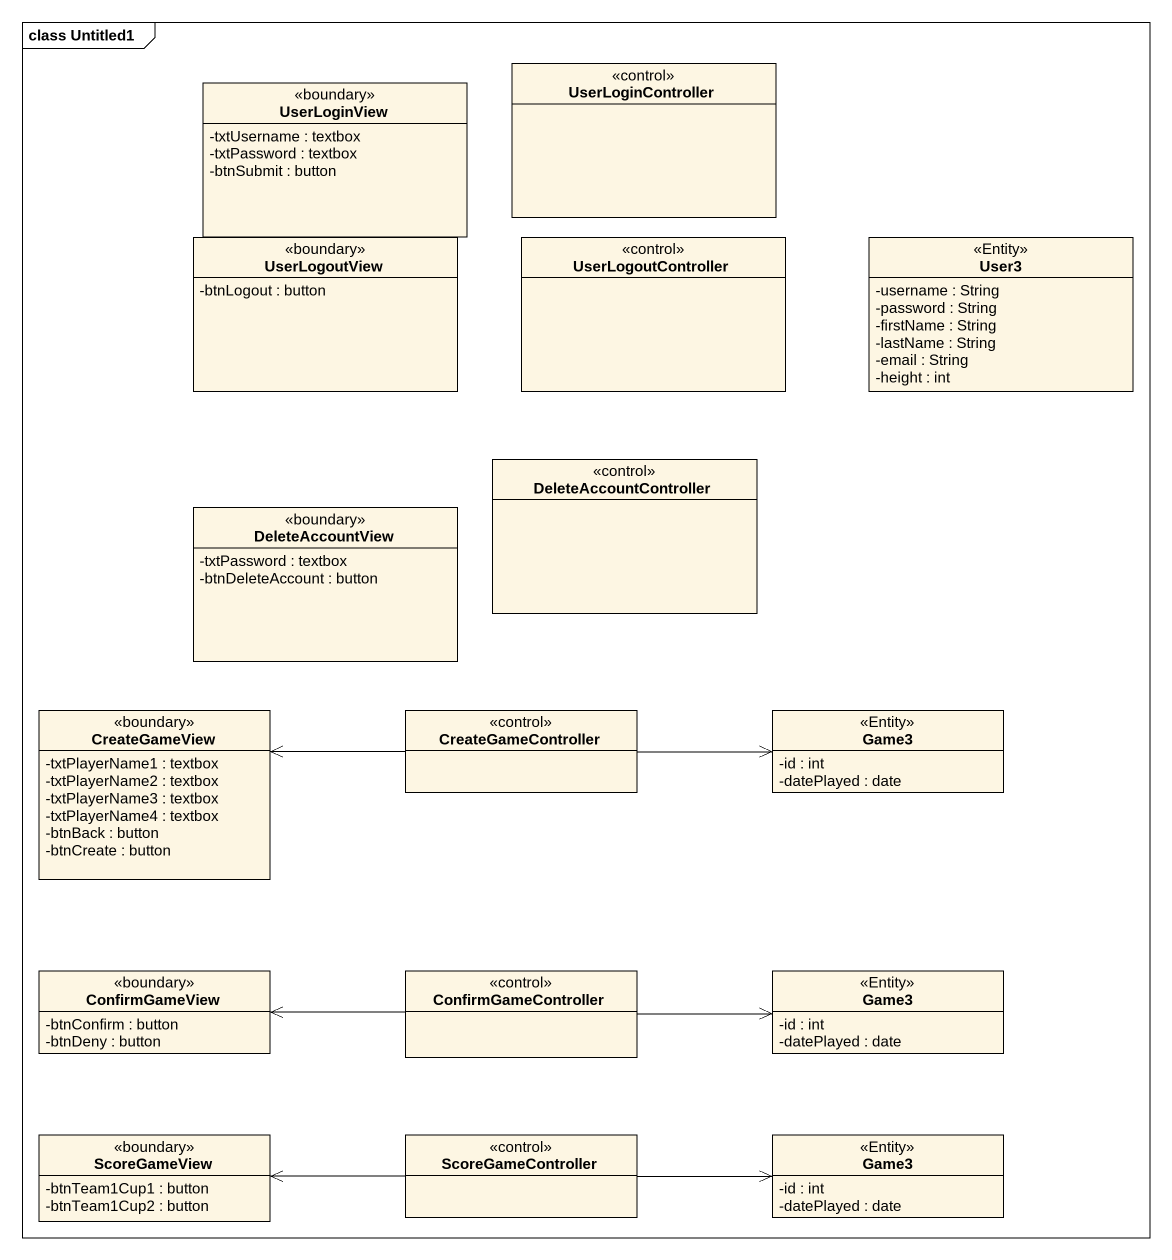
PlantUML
@startuml
mainframe class Untitled1
hide circle
hide empty members
skinparam classAttributeIconSize 0
class UserLoginController <<control>>
class UserLoginView <<boundary>> {
  -txtUsername : textbox
  -txtPassword : textbox
  -btnSubmit : button
}
class UserLogoutView <<boundary>> {
  -btnLogout : button
}
class UserLogoutController <<control>>
class User3 <<Entity>> {
  -username : String
  -password : String
  -firstName : String
  -lastName : String
  -email : String
  -height : int
}
class DeleteAccountController <<control>>
class DeleteAccountView <<boundary>> {
  -txtPassword : textbox
  -btnDeleteAccount : button
}
class CreateGameView <<boundary>> {
  -txtPlayerName1 : textbox
  -txtPlayerName2 : textbox
  -txtPlayerName3 : textbox
  -txtPlayerName4 : textbox
  -btnBack : button
  -btnCreate : button
}
class CreateGameController <<control>>
class Game3 <<Entity>> {
  -id : int
  -datePlayed : date
}
class ConfirmGameView <<boundary>> {
  -btnConfirm : button
  -btnDeny : button
}
class ConfirmGameController <<control>>
class "Game3" as Game3_2 <<Entity>> {
  -id : int
  -datePlayed : date
}
class ScoreGameView <<boundary>> {
  -btnTeam1Cup1 : button
  -btnTeam1Cup2 : button
}
class ScoreGameController <<control>>
class "Game3" as Game3_3 <<Entity>> {
  -id : int
  -datePlayed : date
}
CreateGameController -left-> CreateGameView
CreateGameController -right-> Game3
ConfirmGameController -left-> ConfirmGameView
ConfirmGameController -right-> Game3_2
ScoreGameController -left-> ScoreGameView
ScoreGameController -right-> Game3_3
@enduml
